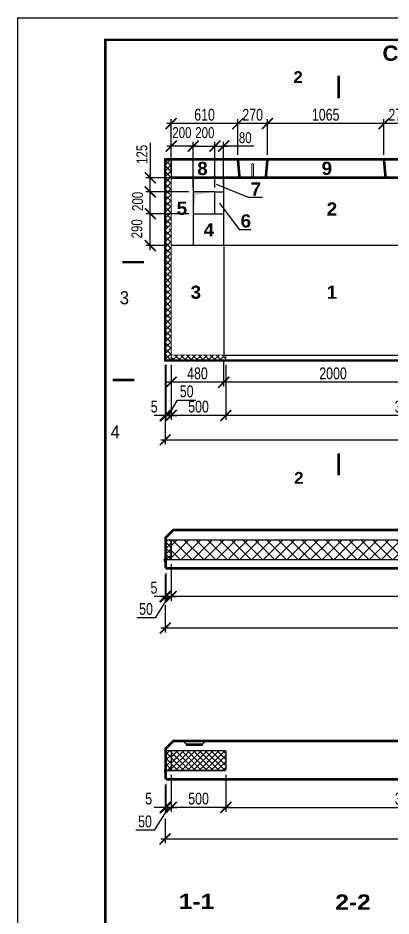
# Model space of a CAD drawing. Header units: millimetres. Extents: x 4512 to 6488, y 2531 to 2947.
# Drawn here: x 5197.2 to 5282.5, y 2737.5 to 2942.7 of the extents above; entities that cross this region are included whole.
import ezdxf

# ---------------------------------------------------------------- set-up
doc = ezdxf.new("R2010")
doc.units = ezdxf.units.MM
doc.layers.get('Defpoints').update_dxf_attribs({"color": 141})
for name, color, linetype in [('ИЗД', 7, 'Continuous'), ('изделие', 7, 'Continuous'), ('Опалу', 7, 'Continuous'), ('размеры', 5, 'Continuous')]:
    doc.layers.add(name, color=color, linetype=linetype)
doc.layers.add('Текст', color=152, linetype='Continuous', lineweight=20)
doc.styles.add('Arial Black 0.9', font='ariblk.ttf', dxfattribs={"width": 0.9})
doc.styles.add('Ариал узк.', font='arial.ttf', dxfattribs={"width": 0.75})
doc.styles.add('Ариал узкий', font='arial.ttf', dxfattribs={"width": 0.75})
doc.dimstyles.new('1-40 бв', dxfattribs={"dimtxt": 2.7, "dimasz": 2.5, "dimexe": 1, "dimexo": 1, "dimtad": 1, "dimdec": 0, "dimlfac": 40, "dimtxsty": 'Ариал узк.', "dimblk": 'ARCHTICK', "dimcen": 0, "dimdle": 1, "dimclrt": 256, "dimadec": 0, "dimazin": 0, "dimtfac": 1, "dimtdec": 0, "dimtmove": 1, "dimatfit": 3, "dimldrblk": 'DOTSMALL', "dimfxl": 1, "dimarcsym": 0})

# ---------------------------------------------------------------- blocks, each defined once
blk = doc.blocks.new('_ARCHTICK')
at = {"color": 0, "linetype": 'ByBlock', "ltscale": 10, "const_width": 0.15}
blk.add_lwpolyline([(-0.5, -0.5), (0.5, 0.5)], dxfattribs=at)
blk = doc.blocks.new('*D33')
at = {"layer": 'Defpoints', "color": 0, "transparency": 16777216}
for p in [(5232.23, 2818.93), (5230.98, 2816.87), (5232.23, 2810.49)]:
    blk.add_point(p, dxfattribs=at)
at = {"layer": 'размеры', "color": 0, "lineweight": -2, "transparency": 16777216}
for p, q in [((5232.23, 2817.93), (5232.23, 2809.49)), ((5230.98, 2815.87), (5230.98, 2809.49)), ((5231.61, 2810.49), (5228.55, 2805.64)), ((5229.98, 2810.49), (5233.23, 2810.49)), ((5228.55, 2805.64), (5224.41, 2805.64))]:
    blk.add_line(p, q, dxfattribs=at)
at = {"layer": 'размеры', "color": 0, "lineweight": -2, "transparency": 16777216, "xscale": 2.5, "yscale": 2.5, "zscale": 2.5, "rotation": 180}
blk.add_blockref('_ARCHTICK', (5230.98, 2810.49), dxfattribs=at)
at = {"layer": 'размеры', "color": 0, "lineweight": -2, "transparency": 16777216, "xscale": 2.5, "yscale": 2.5, "zscale": 2.5}
blk.add_blockref('_ARCHTICK', (5232.23, 2810.49), dxfattribs=at)
at = {"layer": 'размеры', "transparency": 16777216, "insert": (5226.48, 2807.64), "char_height": 2.7, "attachment_point": 5, "style": 'Ариал узк.'}
blk.add_mtext('50', dxfattribs=at)
blk = doc.blocks.new('_DotSmall')
at = {"color": 0, "linetype": 'ByBlock', "const_width": 0.5}
blk.add_lwpolyline([(-0.0625, 0, 1), (0.0625, 0, 1)], format="xyb", close=True, dxfattribs=at)
blk = doc.blocks.new('*D34')
at = {"layer": 'Defpoints', "color": 0, "transparency": 16777216}
for p in [(5230.85, 2816.49), (5230.98, 2816.87), (5230.98, 2810.49)]:
    blk.add_point(p, dxfattribs=at)
at = {"layer": 'размеры', "color": 0, "lineweight": -2, "transparency": 16777216}
for p, q in [((5230.98, 2815.87), (5230.98, 2809.49)), ((5230.85, 2815.49), (5230.85, 2809.49)), ((5230.85, 2810.49), (5228.35, 2810.49)), ((5230.85, 2810.49), (5230.98, 2810.49)), ((5230.98, 2810.49), (5233.48, 2810.49))]:
    blk.add_line(p, q, dxfattribs=at)
at = {"layer": 'размеры', "color": 0, "lineweight": -2, "transparency": 16777216, "xscale": 2.5, "yscale": 2.5, "zscale": 2.5}
blk.add_blockref('_ARCHTICK', (5230.85, 2810.49), dxfattribs=at)
at = {"layer": 'размеры', "color": 0, "lineweight": -2, "transparency": 16777216, "xscale": 2.5, "yscale": 2.5, "zscale": 2.5, "rotation": 180}
blk.add_blockref('_ARCHTICK', (5230.98, 2810.49), dxfattribs=at)
at = {"layer": 'размеры', "transparency": 16777216, "insert": (5228.29, 2812.49), "char_height": 2.7, "attachment_point": 5, "style": 'Ариал узк.'}
blk.add_mtext('5', dxfattribs=at)
blk = doc.blocks.new('*D75')
at = {"color": 0, "lineweight": -2, "transparency": 16777216}
for p, q in [((5230.86, 2808.49), (5230.86, 2802.29)), ((5395.61, 2807.94), (5395.61, 2802.29)), ((5396.61, 2803.29), (5229.86, 2803.29))]:
    blk.add_line(p, q, dxfattribs=at)
at = {"layer": 'Defpoints', "color": 0, "transparency": 16777216}
for p in [(5230.86, 2809.49), (5395.61, 2808.94), (5230.86, 2803.29)]:
    blk.add_point(p, dxfattribs=at)
at = {"color": 0, "lineweight": -2, "transparency": 16777216, "xscale": 2.5, "yscale": 2.5, "zscale": 2.5, "rotation": 180}
blk.add_blockref('_ARCHTICK', (5230.86, 2803.29), dxfattribs=at)
at = {"color": 0, "lineweight": -2, "transparency": 16777216, "xscale": 2.5, "yscale": 2.5, "zscale": 2.5}
blk.add_blockref('_ARCHTICK', (5395.61, 2803.29), dxfattribs=at)
at = {"transparency": 16777216, "insert": (5313.24, 2805.3), "char_height": 2.7, "attachment_point": 5, "style": 'Ариал узкий'}
blk.add_mtext('6590', dxfattribs=at)
blk = doc.blocks.new('*D39')
at = {"layer": 'Defpoints', "color": 0, "transparency": 16777216}
for p in [(5232.25, 2770.75), (5231, 2768.06), (5231, 2762.31)]:
    blk.add_point(p, dxfattribs=at)
at = {"layer": 'размеры', "color": 0, "lineweight": -2, "transparency": 16777216}
for p, q in [((5232.25, 2769.75), (5232.25, 2761.31)), ((5231, 2767.06), (5231, 2761.31)), ((5231.62, 2762.31), (5228.32, 2757.09)), ((5233.25, 2762.31), (5230, 2762.31)), ((5228.32, 2757.09), (5224.18, 2757.09))]:
    blk.add_line(p, q, dxfattribs=at)
at = {"layer": 'размеры', "color": 0, "lineweight": -2, "transparency": 16777216, "xscale": 2.5, "yscale": 2.5, "zscale": 2.5, "rotation": 180}
blk.add_blockref('_ARCHTICK', (5231, 2762.31), dxfattribs=at)
at = {"layer": 'размеры', "color": 0, "lineweight": -2, "transparency": 16777216, "xscale": 2.5, "yscale": 2.5, "zscale": 2.5}
blk.add_blockref('_ARCHTICK', (5232.25, 2762.31), dxfattribs=at)
at = {"layer": 'размеры', "transparency": 16777216, "insert": (5226.25, 2759.09), "char_height": 2.7, "attachment_point": 5, "style": 'Ариал узк.'}
blk.add_mtext('50', dxfattribs=at)
blk = doc.blocks.new('*D41')
at = {"layer": 'Defpoints', "color": 0, "transparency": 16777216}
for p in [(5230.86, 2768.31), (5231, 2768.68), (5231, 2762.31)]:
    blk.add_point(p, dxfattribs=at)
at = {"layer": 'размеры', "color": 0, "lineweight": -2, "transparency": 16777216}
for p, q in [((5230.86, 2767.31), (5230.86, 2761.31)), ((5231, 2767.68), (5231, 2761.31)), ((5230.86, 2762.31), (5228.36, 2762.31)), ((5230.86, 2762.31), (5231, 2762.31)), ((5231, 2762.31), (5233.5, 2762.31))]:
    blk.add_line(p, q, dxfattribs=at)
at = {"layer": 'размеры', "color": 0, "lineweight": -2, "transparency": 16777216, "xscale": 2.5, "yscale": 2.5, "zscale": 2.5}
blk.add_blockref('_ARCHTICK', (5230.86, 2762.31), dxfattribs=at)
at = {"layer": 'размеры', "color": 0, "lineweight": -2, "transparency": 16777216, "xscale": 2.5, "yscale": 2.5, "zscale": 2.5, "rotation": 180}
blk.add_blockref('_ARCHTICK', (5231, 2762.31), dxfattribs=at)
at = {"layer": 'размеры', "transparency": 16777216, "insert": (5227.09, 2764.31), "char_height": 2.7, "attachment_point": 5, "style": 'Ариал узк.'}
blk.add_mtext('5', dxfattribs=at)
blk = doc.blocks.new('*D77')
at = {"color": 0, "lineweight": -2, "transparency": 16777216}
for p, q in [((5395.62, 2760.31), (5395.62, 2754.11)), ((5230.86, 2759.76), (5230.86, 2754.11)), ((5229.86, 2755.11), (5396.62, 2755.11))]:
    blk.add_line(p, q, dxfattribs=at)
at = {"layer": 'Defpoints', "color": 0, "transparency": 16777216}
for p in [(5230.86, 2760.76), (5395.62, 2761.31), (5395.62, 2755.11)]:
    blk.add_point(p, dxfattribs=at)
at = {"color": 0, "lineweight": -2, "transparency": 16777216, "xscale": 2.5, "yscale": 2.5, "zscale": 2.5, "rotation": 180}
blk.add_blockref('_ARCHTICK', (5230.86, 2755.11), dxfattribs=at)
at = {"color": 0, "lineweight": -2, "transparency": 16777216, "xscale": 2.5, "yscale": 2.5, "zscale": 2.5}
blk.add_blockref('_ARCHTICK', (5395.62, 2755.11), dxfattribs=at)
at = {"transparency": 16777216, "insert": (5313.24, 2757.11), "char_height": 2.7, "attachment_point": 5, "style": 'Ариал узкий'}
blk.add_mtext('6590', dxfattribs=at)
blk = doc.blocks.new('*D48')
at = {"color": 0, "lineweight": -2, "transparency": 16777216}
for p, q in [((5248.48, 2918.56), (5231.24, 2918.56)), ((5232.24, 2911.61), (5232.24, 2919.56)), ((5247.48, 2911.43), (5247.48, 2919.56))]:
    blk.add_line(p, q, dxfattribs=at)
at = {"layer": 'Defpoints', "color": 0, "transparency": 16777216}
for p in [(5232.24, 2918.56), (5232.24, 2910.61), (5247.48, 2910.43)]:
    blk.add_point(p, dxfattribs=at)
at = {"color": 0, "lineweight": -2, "transparency": 16777216, "xscale": 2.5, "yscale": 2.5, "zscale": 2.5, "rotation": 180}
blk.add_blockref('_ARCHTICK', (5232.24, 2918.56), dxfattribs=at)
at = {"color": 0, "lineweight": -2, "transparency": 16777216, "xscale": 2.5, "yscale": 2.5, "zscale": 2.5}
blk.add_blockref('_ARCHTICK', (5247.48, 2918.56), dxfattribs=at)
at = {"transparency": 16777216, "insert": (5239.86, 2920.57), "char_height": 2.7, "attachment_point": 5, "style": 'Ариал узк.'}
blk.add_mtext('610', dxfattribs=at)
blk = doc.blocks.new('*D50')
at = {"color": 0, "lineweight": -2, "transparency": 16777216}
for p, q in [((5281.86, 2918.56), (5253.23, 2918.56)), ((5254.23, 2911.43), (5254.23, 2919.56)), ((5280.86, 2911.43), (5280.86, 2919.56))]:
    blk.add_line(p, q, dxfattribs=at)
at = {"layer": 'Defpoints', "color": 0, "transparency": 16777216}
for p in [(5254.23, 2918.56), (5254.23, 2910.43), (5280.86, 2910.43)]:
    blk.add_point(p, dxfattribs=at)
at = {"color": 0, "lineweight": -2, "transparency": 16777216, "xscale": 2.5, "yscale": 2.5, "zscale": 2.5, "rotation": 180}
blk.add_blockref('_ARCHTICK', (5254.23, 2918.56), dxfattribs=at)
at = {"color": 0, "lineweight": -2, "transparency": 16777216, "xscale": 2.5, "yscale": 2.5, "zscale": 2.5}
blk.add_blockref('_ARCHTICK', (5280.86, 2918.56), dxfattribs=at)
at = {"transparency": 16777216, "insert": (5267.55, 2920.57), "char_height": 2.7, "attachment_point": 5, "style": 'Ариал узк.'}
blk.add_mtext('1065', dxfattribs=at)
blk = doc.blocks.new('*D3')
at = {"layer": 'Defpoints', "color": 0, "ltscale": 100, "transparency": 16777216}
for p in [(5244.71, 2864.43), (5328.23, 2859.47), (5244.71, 2851.87)]:
    blk.add_point(p, dxfattribs=at)
at = {"layer": 'ИЗД', "color": 0, "lineweight": -2, "ltscale": 100, "transparency": 16777216}
for p, q in [((5244.71, 2863.43), (5244.71, 2850.87)), ((5328.23, 2858.47), (5328.23, 2850.87)), ((5329.23, 2851.87), (5243.71, 2851.87))]:
    blk.add_line(p, q, dxfattribs=at)
at = {"layer": 'ИЗД', "color": 0, "lineweight": -2, "ltscale": 100, "transparency": 16777216, "xscale": 2.5, "yscale": 2.5, "zscale": 2.5, "rotation": 180}
blk.add_blockref('_ARCHTICK', (5244.71, 2851.87), dxfattribs=at)
at = {"layer": 'ИЗД', "color": 0, "lineweight": -2, "ltscale": 100, "transparency": 16777216, "xscale": 2.5, "yscale": 2.5, "zscale": 2.5}
blk.add_blockref('_ARCHTICK', (5328.23, 2851.87), dxfattribs=at)
at = {"layer": 'ИЗД', "ltscale": 100, "transparency": 16777216, "insert": (5286.47, 2853.88), "char_height": 2.7, "attachment_point": 5, "style": 'Ариал узк.'}
blk.add_mtext('3340', dxfattribs=at)
blk = doc.blocks.new('*D4')
at = {"layer": 'Defpoints', "color": 0, "ltscale": 100, "transparency": 16777216}
for p in [(5230.86, 2864.43), (5230.99, 2864.43), (5230.86, 2851.87)]:
    blk.add_point(p, dxfattribs=at)
at = {"layer": 'ИЗД', "color": 0, "lineweight": -2, "ltscale": 100, "transparency": 16777216}
for p, q in [((5230.86, 2863.43), (5230.86, 2850.87)), ((5230.99, 2863.43), (5230.99, 2850.87)), ((5230.86, 2851.87), (5228.36, 2851.87)), ((5230.99, 2851.87), (5230.86, 2851.87)), ((5230.99, 2851.87), (5233.49, 2851.87))]:
    blk.add_line(p, q, dxfattribs=at)
at = {"layer": 'ИЗД', "color": 0, "lineweight": -2, "ltscale": 100, "transparency": 16777216, "xscale": 2.5, "yscale": 2.5, "zscale": 2.5}
blk.add_blockref('_ARCHTICK', (5230.86, 2851.87), dxfattribs=at)
at = {"layer": 'ИЗД', "color": 0, "lineweight": -2, "ltscale": 100, "transparency": 16777216, "xscale": 2.5, "yscale": 2.5, "zscale": 2.5, "rotation": 180}
blk.add_blockref('_ARCHTICK', (5230.99, 2851.87), dxfattribs=at)
at = {"layer": 'ИЗД', "ltscale": 100, "transparency": 16777216, "insert": (5228.34, 2853.87), "char_height": 2.7, "attachment_point": 5, "style": 'Ариал узк.'}
blk.add_mtext('5', dxfattribs=at)
blk = doc.blocks.new('*D5')
at = {"layer": 'Defpoints', "color": 0, "ltscale": 100, "transparency": 16777216}
for p in [(5230.86, 2856.89), (5395.61, 2856.89), (5395.61, 2846.3)]:
    blk.add_point(p, dxfattribs=at)
at = {"layer": 'ИЗД', "color": 0, "lineweight": -2, "ltscale": 100, "transparency": 16777216}
for p, q in [((5230.86, 2855.89), (5230.86, 2845.3)), ((5395.61, 2855.89), (5395.61, 2845.3)), ((5229.86, 2846.3), (5396.61, 2846.3))]:
    blk.add_line(p, q, dxfattribs=at)
at = {"layer": 'ИЗД', "color": 0, "lineweight": -2, "ltscale": 100, "transparency": 16777216, "xscale": 2.5, "yscale": 2.5, "zscale": 2.5, "rotation": 180}
blk.add_blockref('_ARCHTICK', (5230.86, 2846.3), dxfattribs=at)
at = {"layer": 'ИЗД', "color": 0, "lineweight": -2, "ltscale": 100, "transparency": 16777216, "xscale": 2.5, "yscale": 2.5, "zscale": 2.5}
blk.add_blockref('_ARCHTICK', (5395.61, 2846.3), dxfattribs=at)
at = {"layer": 'ИЗД', "ltscale": 100, "transparency": 16777216, "insert": (5313.24, 2848.31), "char_height": 2.7, "attachment_point": 5, "style": 'Ариал узк.'}
blk.add_mtext('6590', dxfattribs=at)
blk = doc.blocks.new('*D7')
at = {"color": 0, "lineweight": -2, "transparency": 16777216}
for p, q in [((5232.23, 2815.93), (5232.23, 2809.49)), ((5394.23, 2815.93), (5394.23, 2809.49)), ((5395.23, 2810.49), (5231.23, 2810.49))]:
    blk.add_line(p, q, dxfattribs=at)
at = {"layer": 'Defpoints', "color": 0, "transparency": 16777216}
for p in [(5232.23, 2816.93), (5394.23, 2816.93), (5232.23, 2810.49)]:
    blk.add_point(p, dxfattribs=at)
at = {"color": 0, "lineweight": -2, "transparency": 16777216, "xscale": 2.5, "yscale": 2.5, "zscale": 2.5, "rotation": 180}
blk.add_blockref('_ARCHTICK', (5232.23, 2810.49), dxfattribs=at)
at = {"color": 0, "lineweight": -2, "transparency": 16777216, "xscale": 2.5, "yscale": 2.5, "zscale": 2.5}
blk.add_blockref('_ARCHTICK', (5394.23, 2810.49), dxfattribs=at)
at = {"transparency": 16777216, "insert": (5313.23, 2812.5), "char_height": 2.7, "attachment_point": 5, "style": 'Ариал узк.'}
blk.add_mtext('6480', dxfattribs=at)
blk = doc.blocks.new('*D55')
at = {"color": 0, "lineweight": -2, "transparency": 16777216}
for p, q in [((5232.25, 2769.75), (5232.25, 2761.31)), ((5244.74, 2769.75), (5244.74, 2761.31)), ((5245.74, 2762.31), (5231.25, 2762.31))]:
    blk.add_line(p, q, dxfattribs=at)
at = {"layer": 'Defpoints', "color": 0, "transparency": 16777216}
for p in [(5232.25, 2770.75), (5244.74, 2770.75), (5232.25, 2762.31)]:
    blk.add_point(p, dxfattribs=at)
at = {"color": 0, "lineweight": -2, "transparency": 16777216, "xscale": 2.5, "yscale": 2.5, "zscale": 2.5, "rotation": 180}
blk.add_blockref('_ARCHTICK', (5232.25, 2762.31), dxfattribs=at)
at = {"color": 0, "lineweight": -2, "transparency": 16777216, "xscale": 2.5, "yscale": 2.5, "zscale": 2.5}
blk.add_blockref('_ARCHTICK', (5244.74, 2762.31), dxfattribs=at)
at = {"transparency": 16777216, "insert": (5238.49, 2764.31), "char_height": 2.7, "attachment_point": 5, "style": 'Ариал узк.'}
blk.add_mtext('500', dxfattribs=at)
blk = doc.blocks.new('*D56')
at = {"color": 0, "lineweight": -2, "transparency": 16777216}
for p, q in [((5244.74, 2769.75), (5244.74, 2761.31)), ((5328.24, 2769.75), (5328.24, 2761.31)), ((5243.74, 2762.31), (5329.24, 2762.31))]:
    blk.add_line(p, q, dxfattribs=at)
at = {"layer": 'Defpoints', "color": 0, "transparency": 16777216}
for p in [(5244.74, 2770.75), (5328.24, 2770.75), (5328.24, 2762.31)]:
    blk.add_point(p, dxfattribs=at)
at = {"color": 0, "lineweight": -2, "transparency": 16777216, "xscale": 2.5, "yscale": 2.5, "zscale": 2.5, "rotation": 180}
blk.add_blockref('_ARCHTICK', (5244.74, 2762.31), dxfattribs=at)
at = {"color": 0, "lineweight": -2, "transparency": 16777216, "xscale": 2.5, "yscale": 2.5, "zscale": 2.5}
blk.add_blockref('_ARCHTICK', (5328.24, 2762.31), dxfattribs=at)
at = {"transparency": 16777216, "insert": (5286.49, 2764.31), "char_height": 2.7, "attachment_point": 5, "style": 'Ариал узк.'}
blk.add_mtext('3340', dxfattribs=at)
blk = doc.blocks.new('*D60')
at = {"color": 0, "lineweight": -2, "transparency": 16777216}
for p, q in [((5230.99, 2863.43), (5230.99, 2850.87)), ((5232.24, 2863.43), (5232.24, 2850.87)), ((5231.61, 2851.87), (5233.71, 2855.36)), ((5233.71, 2855.36), (5237.86, 2855.36)), ((5233.24, 2851.87), (5229.99, 2851.87))]:
    blk.add_line(p, q, dxfattribs=at)
at = {"layer": 'Defpoints', "color": 0, "transparency": 16777216}
for p in [(5230.99, 2864.43), (5232.24, 2864.43), (5230.99, 2851.87)]:
    blk.add_point(p, dxfattribs=at)
at = {"color": 0, "lineweight": -2, "transparency": 16777216, "xscale": 2.5, "yscale": 2.5, "zscale": 2.5, "rotation": 180}
blk.add_blockref('_ARCHTICK', (5230.99, 2851.87), dxfattribs=at)
at = {"color": 0, "lineweight": -2, "transparency": 16777216, "xscale": 2.5, "yscale": 2.5, "zscale": 2.5}
blk.add_blockref('_ARCHTICK', (5232.24, 2851.87), dxfattribs=at)
at = {"transparency": 16777216, "insert": (5235.78, 2857.37), "char_height": 2.7, "attachment_point": 5, "style": 'Ариал узк.'}
blk.add_mtext('50', dxfattribs=at)
blk = doc.blocks.new('*D9')
at = {"color": 0, "lineweight": -2, "transparency": 16777216}
for p, q in [((5232.24, 2863.43), (5232.24, 2850.87)), ((5244.71, 2863.43), (5244.71, 2850.87)), ((5245.71, 2851.87), (5231.24, 2851.87))]:
    blk.add_line(p, q, dxfattribs=at)
at = {"layer": 'Defpoints', "color": 0, "transparency": 16777216}
for p in [(5232.24, 2864.43), (5244.71, 2864.43), (5232.24, 2851.87)]:
    blk.add_point(p, dxfattribs=at)
at = {"color": 0, "lineweight": -2, "transparency": 16777216, "xscale": 2.5, "yscale": 2.5, "zscale": 2.5, "rotation": 180}
blk.add_blockref('_ARCHTICK', (5232.24, 2851.87), dxfattribs=at)
at = {"color": 0, "lineweight": -2, "transparency": 16777216, "xscale": 2.5, "yscale": 2.5, "zscale": 2.5}
blk.add_blockref('_ARCHTICK', (5244.71, 2851.87), dxfattribs=at)
at = {"transparency": 16777216, "insert": (5238.48, 2853.88), "char_height": 2.7, "attachment_point": 5, "style": 'Ариал узк.'}
blk.add_mtext('500', dxfattribs=at)
blk = doc.blocks.new('*D63')
at = {"color": 0, "lineweight": -2, "transparency": 16777216}
for p, q in [((5288.61, 2918.56), (5279.86, 2918.56)), ((5280.86, 2911.43), (5280.86, 2919.56)), ((5287.61, 2911.43), (5287.61, 2919.56))]:
    blk.add_line(p, q, dxfattribs=at)
at = {"layer": 'Defpoints', "color": 0, "transparency": 16777216}
for p in [(5280.86, 2918.56), (5280.86, 2910.43), (5287.61, 2910.43)]:
    blk.add_point(p, dxfattribs=at)
at = {"color": 0, "lineweight": -2, "transparency": 16777216, "xscale": 2.5, "yscale": 2.5, "zscale": 2.5, "rotation": 180}
blk.add_blockref('_ARCHTICK', (5280.86, 2918.56), dxfattribs=at)
at = {"color": 0, "lineweight": -2, "transparency": 16777216, "xscale": 2.5, "yscale": 2.5, "zscale": 2.5}
blk.add_blockref('_ARCHTICK', (5287.61, 2918.56), dxfattribs=at)
at = {"transparency": 16777216, "insert": (5284.24, 2920.57), "char_height": 2.7, "attachment_point": 5, "style": 'Ариал узк.'}
blk.add_mtext('270', dxfattribs=at)
blk = doc.blocks.new('*D14')
at = {"color": 0, "lineweight": -2, "transparency": 16777216}
for p, q in [((5255.23, 2918.56), (5246.48, 2918.56)), ((5247.48, 2911.43), (5247.48, 2919.56)), ((5254.23, 2911.43), (5254.23, 2919.56))]:
    blk.add_line(p, q, dxfattribs=at)
at = {"layer": 'Defpoints', "color": 0, "transparency": 16777216}
for p in [(5247.48, 2918.56), (5247.48, 2910.43), (5254.23, 2910.43)]:
    blk.add_point(p, dxfattribs=at)
at = {"color": 0, "lineweight": -2, "transparency": 16777216, "xscale": 2.5, "yscale": 2.5, "zscale": 2.5, "rotation": 180}
blk.add_blockref('_ARCHTICK', (5247.48, 2918.56), dxfattribs=at)
at = {"color": 0, "lineweight": -2, "transparency": 16777216, "xscale": 2.5, "yscale": 2.5, "zscale": 2.5}
blk.add_blockref('_ARCHTICK', (5254.23, 2918.56), dxfattribs=at)
at = {"transparency": 16777216, "insert": (5250.86, 2920.57), "char_height": 2.7, "attachment_point": 5, "style": 'Ариал узк.'}
blk.add_mtext('270', dxfattribs=at)
blk = doc.blocks.new('*D64')
at = {"color": 0, "lineweight": -2, "transparency": 16777216}
for p, q in [((5236.24, 2897.97), (5226.46, 2897.97)), ((5227.46, 2889.68), (5227.46, 2898.97)), ((5231.24, 2890.68), (5226.46, 2890.68))]:
    blk.add_line(p, q, dxfattribs=at)
at = {"layer": 'Defpoints', "color": 0, "transparency": 16777216}
for p in [(5227.46, 2897.97), (5237.24, 2897.97), (5232.24, 2890.68)]:
    blk.add_point(p, dxfattribs=at)
at = {"color": 0, "lineweight": -2, "transparency": 16777216, "xscale": 2.5, "yscale": 2.5, "zscale": 2.5}
for p, rotation in [((5227.46, 2897.97), 90), ((5227.46, 2890.68), 270)]:
    blk.add_blockref('_ARCHTICK', p, dxfattribs=dict(at, rotation=rotation))
at = {"transparency": 16777216, "insert": (5224.4, 2894.52), "char_height": 2.5, "attachment_point": 5, "rotation": 90, "style": 'Ариал узк.'}
blk.add_mtext('290', dxfattribs=at)
blk = doc.blocks.new('*D15')
at = {"color": 0, "lineweight": -2, "transparency": 16777216}
for p, q in [((5227.46, 2896.97), (5227.46, 2903.97)), ((5236.24, 2902.97), (5226.46, 2902.97)), ((5236.24, 2897.97), (5226.46, 2897.97))]:
    blk.add_line(p, q, dxfattribs=at)
at = {"layer": 'Defpoints', "color": 0, "transparency": 16777216}
for p in [(5227.46, 2902.97), (5237.24, 2902.97), (5237.24, 2897.97)]:
    blk.add_point(p, dxfattribs=at)
at = {"color": 0, "lineweight": -2, "transparency": 16777216, "xscale": 2.5, "yscale": 2.5, "zscale": 2.5}
for p, rotation in [((5227.46, 2902.97), 90), ((5227.46, 2897.97), 270)]:
    blk.add_blockref('_ARCHTICK', p, dxfattribs=dict(at, rotation=rotation))
at = {"transparency": 16777216, "insert": (5224.57, 2900.79), "char_height": 2.5, "attachment_point": 5, "rotation": 90, "style": 'Ариал узк.'}
blk.add_mtext('200', dxfattribs=at)
blk = doc.blocks.new('*D65')
at = {"color": 0, "lineweight": -2, "transparency": 16777216}
for p, q in [((5227.46, 2914.14), (5227.46, 2906.18)), ((5236.24, 2906.18), (5226.46, 2906.18)), ((5227.46, 2901.97), (5227.46, 2907.18)), ((5236.24, 2902.97), (5226.46, 2902.97))]:
    blk.add_line(p, q, dxfattribs=at)
at = {"layer": 'Defpoints', "color": 0, "transparency": 16777216}
for p in [(5227.46, 2906.18), (5237.24, 2906.18), (5237.24, 2902.97)]:
    blk.add_point(p, dxfattribs=at)
at = {"color": 0, "lineweight": -2, "transparency": 16777216, "xscale": 2.5, "yscale": 2.5, "zscale": 2.5}
for p, rotation in [((5227.46, 2906.18), 90), ((5227.46, 2902.97), 270)]:
    blk.add_blockref('_ARCHTICK', p, dxfattribs=dict(at, rotation=rotation))
at = {"transparency": 16777216, "insert": (5225.56, 2911.53), "char_height": 2.5, "attachment_point": 5, "rotation": 90, "style": 'Ариал узк.'}
blk.add_mtext('125', dxfattribs=at)
blk = doc.blocks.new('*D66')
at = {"color": 0, "lineweight": -2, "transparency": 16777216}
for p, q in [((5232.24, 2907.18), (5232.24, 2914.42)), ((5237.24, 2907.18), (5237.24, 2914.42)), ((5238.24, 2913.42), (5231.24, 2913.42))]:
    blk.add_line(p, q, dxfattribs=at)
at = {"layer": 'Defpoints', "color": 0, "transparency": 16777216}
for p in [(5232.24, 2913.42), (5232.24, 2906.18), (5237.24, 2906.18)]:
    blk.add_point(p, dxfattribs=at)
at = {"color": 0, "lineweight": -2, "transparency": 16777216, "xscale": 2.5, "yscale": 2.5, "zscale": 2.5, "rotation": 180}
blk.add_blockref('_ARCHTICK', (5232.24, 2913.42), dxfattribs=at)
at = {"color": 0, "lineweight": -2, "transparency": 16777216, "xscale": 2.5, "yscale": 2.5, "zscale": 2.5}
blk.add_blockref('_ARCHTICK', (5237.24, 2913.42), dxfattribs=at)
at = {"transparency": 16777216, "insert": (5234.68, 2916.49), "char_height": 2.5, "attachment_point": 5, "style": 'Ариал узк.'}
blk.add_mtext('200', dxfattribs=at)
blk = doc.blocks.new('*D16')
at = {"color": 0, "lineweight": -2, "transparency": 16777216}
for p, q in [((5237.24, 2903.97), (5237.24, 2914.42)), ((5242.24, 2903.97), (5242.24, 2914.42)), ((5236.24, 2913.42), (5243.24, 2913.42))]:
    blk.add_line(p, q, dxfattribs=at)
at = {"layer": 'Defpoints', "color": 0, "transparency": 16777216}
for p in [(5242.24, 2913.42), (5237.24, 2902.97), (5242.24, 2902.97)]:
    blk.add_point(p, dxfattribs=at)
at = {"color": 0, "lineweight": -2, "transparency": 16777216, "xscale": 2.5, "yscale": 2.5, "zscale": 2.5, "rotation": 180}
blk.add_blockref('_ARCHTICK', (5237.24, 2913.42), dxfattribs=at)
at = {"color": 0, "lineweight": -2, "transparency": 16777216, "xscale": 2.5, "yscale": 2.5, "zscale": 2.5}
blk.add_blockref('_ARCHTICK', (5242.24, 2913.42), dxfattribs=at)
at = {"transparency": 16777216, "insert": (5239.93, 2916.49), "char_height": 2.5, "attachment_point": 5, "style": 'Ариал узк.'}
blk.add_mtext('200', dxfattribs=at)
blk = doc.blocks.new('*D67')
at = {"color": 0, "lineweight": -2, "transparency": 16777216}
for p, q in [((5242.24, 2903.97), (5242.24, 2914.42)), ((5244.23, 2903.97), (5244.23, 2914.42)), ((5241.24, 2913.42), (5245.23, 2913.42)), ((5251.12, 2913.42), (5244.23, 2913.42))]:
    blk.add_line(p, q, dxfattribs=at)
at = {"layer": 'Defpoints', "color": 0, "transparency": 16777216}
for p in [(5244.23, 2913.42), (5242.24, 2902.97), (5244.23, 2902.97)]:
    blk.add_point(p, dxfattribs=at)
at = {"color": 0, "lineweight": -2, "transparency": 16777216, "xscale": 2.5, "yscale": 2.5, "zscale": 2.5, "rotation": 180}
blk.add_blockref('_ARCHTICK', (5242.24, 2913.42), dxfattribs=at)
at = {"color": 0, "lineweight": -2, "transparency": 16777216, "xscale": 2.5, "yscale": 2.5, "zscale": 2.5}
blk.add_blockref('_ARCHTICK', (5244.23, 2913.42), dxfattribs=at)
at = {"transparency": 16777216, "insert": (5249.16, 2915.33), "char_height": 2.5, "attachment_point": 5, "style": 'Ариал узк.'}
blk.add_mtext('80', dxfattribs=at)
blk = doc.blocks.new('*D69')
at = {"color": 0, "lineweight": -2, "transparency": 16777216}
for p, q in [((5244.23, 2864.68), (5244.23, 2858.47)), ((5294.23, 2863.43), (5294.23, 2858.47)), ((5295.23, 2859.47), (5243.23, 2859.47))]:
    blk.add_line(p, q, dxfattribs=at)
at = {"layer": 'Defpoints', "color": 0, "transparency": 16777216}
for p in [(5244.23, 2865.68), (5294.23, 2864.43), (5244.23, 2859.47)]:
    blk.add_point(p, dxfattribs=at)
at = {"color": 0, "lineweight": -2, "transparency": 16777216, "xscale": 2.5, "yscale": 2.5, "zscale": 2.5, "rotation": 180}
blk.add_blockref('_ARCHTICK', (5244.23, 2859.47), dxfattribs=at)
at = {"color": 0, "lineweight": -2, "transparency": 16777216, "xscale": 2.5, "yscale": 2.5, "zscale": 2.5}
blk.add_blockref('_ARCHTICK', (5294.23, 2859.47), dxfattribs=at)
at = {"transparency": 16777216, "insert": (5269.23, 2861.47), "char_height": 2.7, "attachment_point": 5, "style": 'Ариал узк.'}
blk.add_mtext('2000', dxfattribs=at)
blk = doc.blocks.new('*D18')
at = {"color": 0, "lineweight": -2, "transparency": 16777216}
for p, q in [((5232.24, 2863.43), (5232.24, 2858.47)), ((5244.23, 2863.43), (5244.23, 2858.47)), ((5245.23, 2859.47), (5231.24, 2859.47))]:
    blk.add_line(p, q, dxfattribs=at)
at = {"layer": 'Defpoints', "color": 0, "transparency": 16777216}
for p in [(5232.24, 2864.43), (5244.23, 2864.43), (5232.24, 2859.47)]:
    blk.add_point(p, dxfattribs=at)
at = {"color": 0, "lineweight": -2, "transparency": 16777216, "xscale": 2.5, "yscale": 2.5, "zscale": 2.5, "rotation": 180}
blk.add_blockref('_ARCHTICK', (5232.24, 2859.47), dxfattribs=at)
at = {"color": 0, "lineweight": -2, "transparency": 16777216, "xscale": 2.5, "yscale": 2.5, "zscale": 2.5}
blk.add_blockref('_ARCHTICK', (5244.23, 2859.47), dxfattribs=at)
at = {"transparency": 16777216, "insert": (5238.24, 2861.47), "char_height": 2.7, "attachment_point": 5, "style": 'Ариал узк.'}
blk.add_mtext('480', dxfattribs=at)

msp = doc.modelspace()

# ---------------------------------------------------------------- hatches: boundary and pattern name
h = msp.add_hatch()
h.set_pattern_fill('ANSI37', color=256, scale=0.3, style=0)
h.set_pattern_definition([(45, (5170.8319, 2892.1765), (-0.673519, 0.673519), []), (135, (5170.8319, 2892.1765), (-0.673519, -0.673519), [])])
edge = h.paths.add_edge_path()
edge.add_line((5232.239, 2894.827), (5231.514, 2894.827))
edge.add_arc((5231.514, 2894.677), 0.15, 90, 180)
edge.add_arc((5231.514, 2894.677), 0.15, 180, 270)
edge.add_line((5231.514, 2894.527), (5232.239, 2894.527))
edge.add_line((5232.239, 2894.527), (5232.239, 2864.427))
edge.add_line((5232.239, 2864.427), (5230.989, 2864.427))
edge.add_line((5230.989, 2864.427), (5230.989, 2910.427))
edge.add_line((5230.989, 2910.427), (5232.239, 2910.427))
edge.add_line((5232.239, 2910.427), (5232.239, 2894.827))
h = msp.add_hatch()
h.set_pattern_fill('ANSI37', color=256, scale=0.3)
h.set_pattern_definition([(45, (-19913.7727, 8159.881), (-0.67351921, 0.67351921), []), (135, (-19913.7727, 8159.881), (-0.67351921, -0.67351921), [])])
h.paths.add_polyline_path([(5232.239, 2865.677), (5244.714, 2865.677), (5244.714, 2864.427), (5232.239, 2864.427)])
h.paths.add_polyline_path([(5328.225, 2865.677), (5394.234, 2865.677), (5394.234, 2864.427), (5328.225, 2864.427)])
edge = h.paths.add_edge_path()
edge.add_line((5395.484, 2910.427), (5394.234, 2910.427))
edge.add_line((5394.234, 2910.427), (5394.234, 2863.327))
edge.add_line((5394.234, 2863.327), (5394.959, 2863.327))
edge.add_arc((5394.959, 2863.177), 0.15, 0, 90, ccw=False)
edge.add_arc((5394.959, 2863.177), 0.15, -270, 0, ccw=False)
edge.add_line((5394.959, 2863.327), (5394.234, 2863.327))
edge.add_line((5394.234, 2863.327), (5394.234, 2864.427))
edge.add_line((5394.234, 2864.427), (5395.484, 2864.427))
edge.add_line((5395.484, 2864.427), (5395.484, 2910.427))
h = msp.add_hatch()
h.set_pattern_fill('ANSI37', color=256, scale=0.3, style=0)
h.set_pattern_definition([(45, (-1890.1114, 183.3442), (-0.67351921, 0.67351921), []), (135, (-1890.1114, 183.3442), (-0.67351921, -0.67351921), [])])
h.paths.add_polyline_path([(5230.975, 2818.933), (5232.225, 2818.933), (5232.234, 2823.433), (5230.984, 2823.433)])
h = msp.add_hatch()
h.set_pattern_fill('ANSI37', color=256, scale=0.3, style=0)
h.set_pattern_definition([(45, (-1945.0973, 135.1588), (-0.67351921, 0.67351921), []), (135, (-1945.0973, 135.1588), (-0.67351921, -0.67351921), [])])
h.paths.add_polyline_path([(5230.989, 2770.748), (5232.239, 2770.748), (5232.248, 2775.248), (5230.998, 2775.248)])
h = msp.add_hatch()
h.set_pattern_fill('ANSI37', color=256, scale=0.3, style=0)
h.set_pattern_definition([(45, (-6776.0249, 3548.9249), (-0.67351921, 0.67351921), []), (135, (-6776.0249, 3548.9249), (-0.67351921, -0.67351921), [])])
h.paths.add_polyline_path([(5328.239, 2770.748), (5328.239, 2775.248), (5394.244, 2775.248), (5394.248, 2770.748)])
h.paths.add_polyline_path([(5244.714, 2775.248), (5244.714, 2770.748), (5232.248, 2770.748), (5232.244, 2775.248)])
at = {"layer": 'Опалу'}
h = msp.add_hatch(dxfattribs=at)
h.set_pattern_fill('ANSI37', color=256, scale=0.6, angle=180, style=0)
h.set_pattern_definition([(225, (-1890.1114, -129.8389), (1.3470384, -1.3470384), []), (315, (-1890.1114, -129.8389), (1.3470384, 1.3470384), [])])
h.paths.add_polyline_path([(5232.225, 2818.933), (5232.229, 2823.433), (5394.229, 2823.433), (5394.225, 2818.933)])

# ---------------------------------------------------------------- linework, layer by layer
for p, q in [((5237.239, 2906.177), (5237.239, 2890.677)), ((5244.234, 2890.677), (5244.234, 2906.177)), ((5249.888, 2901.683), (5242.596, 2904.633)), ((5242.239, 2902.966), (5244.234, 2902.966)), ((5243.276, 2900.408), (5247.769, 2894.381)), ((5253.091, 2901.683), (5249.888, 2901.683)), ((5242.239, 2897.966), (5244.234, 2897.966)), ((5247.769, 2894.381), (5250.46, 2894.381)), ((5244.234, 2890.677), (5232.239, 2890.677)), ((5294.234, 2890.677), (5244.234, 2890.677)), ((5244.234, 2890.677), (5244.234, 2865.677))]:
    msp.add_line(p, q)
msp.add_lwpolyline([(5197.211, 2942.702), (5617.211, 2942.702), (5617.211, 2645.702), (5197.211, 2645.702), (5197.211, 2942.702)])
for points, const_width in [([(5217.211, 2937.702), (5612.211, 2937.702), (5612.211, 2650.702), (5217.211, 2650.702), (5217.211, 2650.702), (5217.211, 2937.702)], 0.6), ([(5270.484, 2924.354), (5270.484, 2929.507)], 0.6), ([(5230.864, 2910.427), (5395.609, 2910.427), (5395.609, 2864.427)], 0.6), ([(5232.239, 2910.427), (5232.239, 2864.427)], 0.2), ([(5247.485, 2910.427), (5247.86, 2906.177)], 0.6), ([(5254.235, 2910.427), (5253.86, 2906.177)], 0.6), ([(5280.864, 2910.427), (5281.239, 2906.177)], 0.6), ([(5226.053, 2886.904), (5221.053, 2886.904)], 0.6), ([(5244.714, 2864.427), (5244.714, 2865.677), (5232.239, 2865.677)], 0.2), ([(5328.225, 2865.677), (5240.725, 2865.677)], 0.2), ([(5223.834, 2860.007), (5218.834, 2860.007)], 0.6), ([(5270.484, 2843.184), (5270.484, 2838.184)], 0.6)]:
    msp.add_lwpolyline(points, dxfattribs=dict(const_width=const_width))
for points in [[(5270.484, 2926.788, 0, 1.1, 0), (5265.484, 2926.788, 0, 0, 0), (5260.484, 2926.788, 0, 0, 0)], [(5232.239, 2906.177, 0.6, 0.6, 0), (5328.234, 2906.177, 0.6, 0.6, 0)], [(5223.553, 2886.904, 0, 1.1, 0), (5223.553, 2881.904, 0, 0, 0), (5223.553, 2876.904, 0, 0, 0)], [(5221.334, 2860.007, 0, 1.1, 0), (5221.334, 2855.007, 0, 0, 0), (5221.334, 2846.257, 0, 0, 0)], [(5270.484, 2839.861, 0, 1.1, 0), (5265.484, 2839.861, 0, 0, 0), (5260.484, 2839.861, 0, 0, 0)]]:
    msp.add_lwpolyline(points, format="xyseb")
at = {"ltscale": 100, "const_width": 0.6}
msp.add_lwpolyline([(5230.864, 2910.472), (5230.864, 2910.524), (5230.864, 2910.615), (5230.864, 2910.433), (5230.864, 2910.052), (5230.864, 2864.427), (5231.114, 2864.427), (5395.609, 2864.427)], dxfattribs=at)
at = {"color": 1}
msp.add_lwpolyline([(5230.864, 2864.427), (5230.989, 2864.427), (5230.989, 2910.427)], dxfattribs=at)
at = {"const_width": 0.2}
msp.add_lwpolyline([(5251.035, 2906.177), (5251.035, 2909.252, 0.4142136), (5250.86, 2909.427, 0.4142136), (5250.685, 2909.252), (5250.685, 2906.177)], format="xyb", dxfattribs=at)
at = {"ltscale": 100}
msp.add_lwpolyline([(5237.239, 2897.966), (5242.239, 2897.966), (5242.239, 2902.966), (5237.239, 2902.966), (5237.239, 2897.966)], dxfattribs=at)
msp.add_solid([(5237.239, 2897.966), (5237.239, 2902.966), (5237.946, 2902.259), (5242.239, 2902.966)])
at = {"layer": 'изделие', "ltscale": 0.2}
for points in [[(5235.676, 2776.748), (5234.926, 2777.498)], [(5239.426, 2776.748), (5235.676, 2776.748), (5235.676, 2776.548), (5239.426, 2776.548), (5239.426, 2776.748)], [(5239.426, 2776.748), (5240.176, 2777.498)]]:
    msp.add_lwpolyline(points, dxfattribs=at)
at = {"layer": 'Опалу'}
for points in [[(5247.485, 2910.427), (5232.239, 2910.427), (5232.239, 2906.177), (5247.86, 2906.177)], [(5280.864, 2910.427), (5254.235, 2910.427), (5253.86, 2906.177), (5281.239, 2906.177)], [(5294.234, 2890.677), (5244.234, 2890.677), (5244.234, 2865.677), (5294.234, 2865.677)]]:
    msp.add_lwpolyline(points, close=True, dxfattribs=at)
for points, const_width in [([(5326.475, 2825.683), (5232.727, 2825.683), (5230.977, 2823.933), (5230.977, 2818.933), (5230.852, 2818.933), (5230.852, 2818.558), (5230.977, 2818.433), (5230.977, 2817.183), (5231.227, 2816.933), (5382.513, 2816.933)], 0.6), ([(5230.984, 2823.433), (5232.234, 2823.433), (5232.234, 2818.933), (5230.984, 2818.933), (5230.984, 2823.433)], 0.32), ([(5394.225, 2823.433), (5232.234, 2823.433), (5232.234, 2818.933), (5394.225, 2818.933), (5394.225, 2823.433)], 0.32), ([(5244.25, 2777.498), (5232.741, 2777.498), (5230.991, 2775.748), (5230.991, 2770.748), (5230.866, 2770.748), (5230.866, 2770.373), (5230.991, 2770.248), (5230.991, 2768.998), (5231.241, 2768.748), (5244.875, 2768.748)], 0.6), ([(5329.989, 2777.498), (5393.746, 2777.498), (5395.496, 2775.748), (5395.496, 2770.748), (5395.621, 2770.748), (5395.621, 2770.373), (5395.496, 2770.248), (5395.496, 2768.998), (5395.246, 2768.748), (5243.96, 2768.748)], 0.6), ([(5244.25, 2777.498), (5326.489, 2777.498)], 0.6), ([(5230.998, 2775.248), (5232.248, 2775.248), (5232.248, 2770.748), (5230.998, 2770.748), (5230.998, 2775.248)], 0.32), ([(5232.248, 2775.248), (5244.714, 2775.248)], 0.32), ([(5244.714, 2770.748), (5232.248, 2770.748), (5232.248, 2775.248)], 0.32), ([(5244.739, 2775.248), (5244.739, 2770.748)], 0.32)]:
    msp.add_lwpolyline(points, dxfattribs=dict(at, const_width=const_width))

# ---------------------------------------------------------------- texts
at = {"width": 0.9}
for s, height, style, p in [('2', 2.7, 'Arial Black 0.9', (5260.163, 2927.833)), ('3', 3, 'Ариал узкий', (5220.49, 2877.265)), ('4', 3, 'Ариал узкий', (5218.393, 2846.618)), ('2', 2.7, 'Arial Black 0.9', (5260.34, 2836.263))]:
    msp.add_text(s, height=height, dxfattribs=dict(at, style=style)).set_placement(p)
at = {"color": 7, "lineweight": 0, "ltscale": 5, "style": 'Arial Black 0.9'}
for s, p in [('1-1', (5233.981, 2739.077)), ('2-2', (5269.748, 2738.931))]:
    msp.add_text(s, height=3.5, dxfattribs=at).set_placement(p)
at = {"layer": 'Текст', "color": 7, "style": 'Arial Black 0.9', "width": 0.9}
for s, height, p in [('Схема раскладки утеплителя', 3.5, (5280.534, 2932.908)), ('8', 3, (5238.193, 2906.804)), ('9', 3, (5266.611, 2906.832)), ('7', 3, (5250.4, 2902.122)), ('5', 3, (5233.477, 2897.722)), ('2', 3, (5267.776, 2897.555)), ('6', 3, (5248.095, 2894.825)), ('4', 3, (5239.641, 2892.777)), ('3', 3, (5236.68, 2878.534)), ('1', 3, (5267.776, 2878.534))]:
    msp.add_text(s, height=height, dxfattribs=at).set_placement(p)

# ---------------------------------------------------------------- dimensions: what is measured, and where the dimension line sits
dim = msp.add_linear_dim(base=(5232.239, 2918.562), p1=(5247.485, 2910.427), p2=(5232.239, 2910.615), angle=180, dimstyle='1-40 бв')
dim.commit()
dim.dimension.update_dxf_attribs({"geometry": '*D48', "text_midpoint": (5239.862, 2920.566)})
for base, p1, p2, picture, middle in [((5247.485, 2918.562), (5254.235, 2910.427), (5247.485, 2910.427), '*D14', (5250.86, 2920.566)), ((5280.864, 2918.562), (5287.614, 2910.427), (5280.864, 2910.427), '*D63', (5284.239, 2920.566)), ((5244.234, 2859.471), (5294.234, 2864.427), (5244.234, 2865.677), '*D69', (5269.234, 2861.475)), ((5232.239, 2859.471), (5244.234, 2864.427), (5232.239, 2864.427), '*D18', (5238.237, 2861.475)), ((5232.234, 2810.493), (5394.225, 2816.93), (5232.234, 2816.93), '*D7', (5313.229, 2812.497)), ((5232.248, 2762.308), (5244.739, 2770.748), (5232.248, 2770.748), '*D55', (5238.494, 2764.311)), ((5328.239, 2762.308), (5244.739, 2770.748), (5328.239, 2770.748), '*D56', (5286.489, 2764.312))]:
    dim = msp.add_linear_dim(base=base, p1=p1, p2=p2, dimstyle='1-40 бв')
    dim.commit()
    dim.dimension.update_dxf_attribs({"geometry": picture, "text_midpoint": middle})
for base, p1, p2, override, picture, middle in [((5254.235, 2918.562), (5280.864, 2910.427), (5254.235, 2910.427), {"dimarcsym": 2}, '*D50', (5267.55, 2920.566)), ((5230.864, 2803.295), (5395.609, 2808.943), (5230.864, 2809.493), {"dimlfac": 40, "dimtxsty": 'Ариал узкий', "dimblk1": 'ARCHTICK', "dimblk2": 'ARCHTICK', "dimsah": 1, "dimtolj": 0}, '*D75', (5313.237, 2805.298))]:
    dim = msp.add_linear_dim(base=base, p1=p1, p2=p2, angle=180, dimstyle='1-40 бв', override=override)
    dim.commit()
    dim.dimension.update_dxf_attribs({"geometry": picture, "text_midpoint": middle})
for base, p1, p2, picture, middle in [((5232.239, 2913.424), (5237.239, 2906.177), (5232.239, 2906.177), '*D66', (5234.682, 2914.585)), ((5242.239, 2913.424), (5237.239, 2902.966), (5242.239, 2902.966), '*D16', (5239.926, 2914.585)), ((5244.234, 2913.424), (5242.239, 2902.966), (5244.234, 2902.966), '*D67', (5249.155, 2912.911))]:
    dim = msp.add_linear_dim(base=base, p1=p1, p2=p2, dimstyle='1-40 бв', override={"dimtxt": 2.5})
    dim.commit()
    dim.dimension.update_dxf_attribs({"geometry": picture, "text_midpoint": middle, "dimtype": 160})
for base, p1, p2, text, picture, middle in [((5227.458, 2906.177), (5237.239, 2902.966), (5237.239, 2906.177), '125', '*D65', (5225.991, 2911.526)), ((5227.458, 2897.966), (5232.239, 2890.677), (5237.239, 2897.966), '290', '*D64', (5226.305, 2894.525))]:
    dim = msp.add_linear_dim(base=base, p1=p1, p2=p2, angle=90, text=text, dimstyle='1-40 бв', override={"dimtxt": 2.5})
    dim.commit()
    dim.dimension.update_dxf_attribs({"geometry": picture, "text_midpoint": middle, "dimtype": 160})
dim = msp.add_linear_dim(base=(5227.458, 2902.966), p1=(5237.239, 2897.966), p2=(5237.239, 2902.966), angle=90, dimstyle='1-40 бв', override={"dimtxt": 2.5})
dim.commit()
dim.dimension.update_dxf_attribs({"geometry": '*D15', "text_midpoint": (5226.471, 2900.786), "dimtype": 160})
dim = msp.add_linear_dim(base=(5230.989, 2851.871), p1=(5232.239, 2864.427), p2=(5230.989, 2864.427), dimstyle='1-40 бв')
dim.commit()
dim.dimension.update_dxf_attribs({"geometry": '*D60', "text_midpoint": (5234.338, 2855.362), "dimtype": 160})
dim = msp.add_linear_dim(base=(5232.239, 2851.871), p1=(5244.714, 2864.427), p2=(5232.239, 2864.427), text='500', dimstyle='1-40 бв')
dim.commit()
dim.dimension.update_dxf_attribs({"geometry": '*D9', "text_midpoint": (5238.477, 2853.875)})
dim = msp.add_linear_dim(base=(5395.623, 2755.109), p1=(5230.864, 2760.757), p2=(5395.623, 2761.308), dimstyle='1-40 бв', override={"dimlfac": 40, "dimtxsty": 'Ариал узкий', "dimblk1": 'ARCHTICK', "dimblk2": 'ARCHTICK', "dimsah": 1, "dimtolj": 0})
dim.commit()
dim.dimension.update_dxf_attribs({"geometry": '*D77', "text_midpoint": (5313.244, 2757.113)})
at = {"layer": 'ИЗД', "ltscale": 100}
dim = msp.add_linear_dim(base=(5230.864, 2851.871), p1=(5230.989, 2864.427), p2=(5230.864, 2864.427), dimstyle='1-40 бв', dxfattribs=at)
dim.commit()
dim.dimension.update_dxf_attribs({"geometry": '*D4', "text_midpoint": (5228.339, 2851.871), "dimtype": 160})
for base, p1, p2, picture, middle in [((5244.714, 2851.871), (5328.225, 2859.471), (5244.714, 2864.427), '*D3', (5286.47, 2853.876)), ((5395.609, 2846.302), (5230.864, 2856.891), (5395.609, 2856.891), '*D5', (5313.237, 2848.306))]:
    dim = msp.add_linear_dim(base=base, p1=p1, p2=p2, dimstyle='1-40 бв', dxfattribs=at)
    dim.commit()
    dim.dimension.update_dxf_attribs({"geometry": picture, "text_midpoint": middle})
at = {"layer": 'размеры'}
for base, p1, p2, picture, middle in [((5232.234, 2810.493), (5230.984, 2816.867), (5232.234, 2818.933), '*D33', (5227.93, 2805.637)), ((5230.984, 2810.493), (5230.85, 2816.493), (5230.984, 2816.867), '*D34', (5228.291, 2810.493)), ((5230.998, 2762.308), (5230.864, 2768.307), (5230.998, 2768.682), '*D41', (5227.09, 2762.308))]:
    dim = msp.add_linear_dim(base=base, p1=p1, p2=p2, angle=180, dimstyle='1-40 бв', dxfattribs=at)
    dim.commit()
    dim.dimension.update_dxf_attribs({"geometry": picture, "text_midpoint": middle, "dimtype": 160})
dim = msp.add_linear_dim(base=(5230.998, 2762.308), p1=(5232.248, 2770.748), p2=(5230.998, 2768.057), dimstyle='1-40 бв', dxfattribs=at)
dim.commit()
dim.dimension.update_dxf_attribs({"geometry": '*D39', "text_midpoint": (5227.694, 2757.088), "dimtype": 160})

doc.saveas('drawing.dxf')
